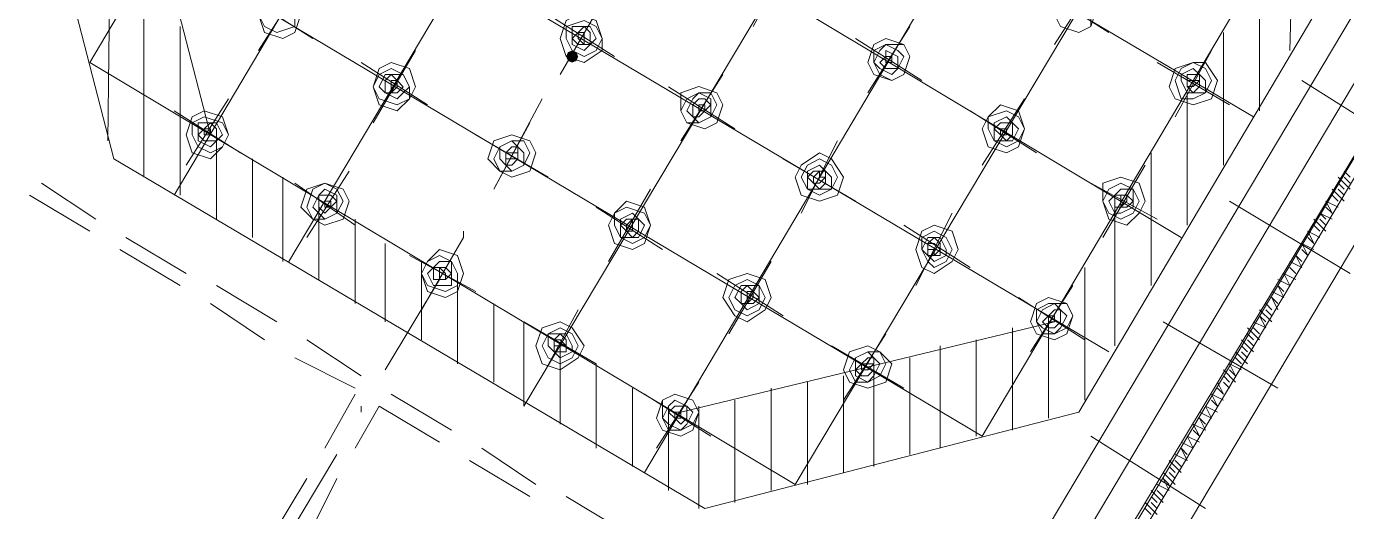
# Model space of a CAD drawing. Header units: millimetres. Extents: x 6 to 291, y 4 to 206.
# Drawn here: x 47.86 to 57.13, y 136.33 to 139.74 of the extents above; entities that cross this region are included whole.
import ezdxf

# ---------------------------------------------------------------- set-up
doc = ezdxf.new("R2010")
doc.units = ezdxf.units.MM
doc.layers.add('C00-00-00', color=7, linetype='Continuous')

msp = doc.modelspace()

# ---------------------------------------------------------------- hatches: boundary and pattern name
at = {"layer": 'C00-00-00'}
h = msp.add_hatch(color=256, dxfattribs=at)
h.dxf.hatch_style = 2
h.paths.add_polyline_path([(51.689, 139.573004), (51.659102, 139.560569), (51.646667, 139.530671), (51.659102, 139.500773), (51.689, 139.488337), (51.718898, 139.500773), (51.731334, 139.530671), (51.718898, 139.560569)])

# ---------------------------------------------------------------- linework, layer by layer
at = {"layer": 'C00-00-00', "lineweight": 15}
for points in [[(54.271332, 149.56367), (48.302333, 139.488336)], [(55.372, 149.479002), (48.895001, 138.557006)], [(56.176335, 148.971002), (49.699332, 138.091337)], [(57.869667, 147.997337), (51.350334, 137.075338)], [(58.673999, 147.531668), (52.197, 136.609669)], [(59.266667, 146.600338), (53.255333, 136.525)], [(59.562999, 145.288003), (54.567668, 136.863666)], [(56.472667, 139.107336), (49.022, 143.510002)], [(55.964668, 138.260666), (48.556334, 142.705671)], [(55.456668, 137.456338), (48.048335, 141.859001)], [(54.567668, 136.863666), (47.963666, 140.800668)], [(53.255333, 136.525), (48.302333, 139.488336)]]:
    msp.add_lwpolyline(points, dxfattribs=at)
at = {"layer": 'C00-00-00', "lineweight": 5}
for points in [[(60.748335, 145.838336), (54.652333, 135.593669)], [(61.468002, 145.415001), (55.372, 135.170334)], [(59.732332, 144.61067), (55.245001, 137.033004)], [(48.429331, 138.937999), (48.471666, 142.536338)], [(49.148999, 138.980333), (48.471666, 141.605003)], [(48.471666, 138.811004), (47.794333, 141.435666)], [(56.726665, 139.573005), (56.768999, 141.139334)], [(48.683333, 138.684001), (48.683333, 140.715999)], [(57.869667, 140.504336), (50.969333, 128.905003)], [(58.081334, 140.335006), (51.181001, 128.778)], [(58.081334, 140.335006), (55.075668, 135.339672), (55.160332, 135.297337)], [(55.160332, 135.297337), (58.165999, 140.335006)], [(53.212999, 140.208004), (52.959001, 139.742334)], [(49.784001, 140.038666), (49.487665, 139.573005)], [(55.372, 140.081001), (55.075668, 139.615339)], [(56.515002, 139.14967), (56.515002, 140.081001)], [(49.868666, 139.657666), (49.403, 139.954006)], [(55.456668, 139.7), (54.990999, 139.996332)], [(51.900668, 139.911672), (51.604331, 139.403668)], [(51.985332, 139.530671), (51.519667, 139.827003)], [(48.937335, 138.557006), (48.937335, 139.742334)], [(54.059669, 139.742334), (53.763333, 139.276673)], [(56.261, 138.768669), (56.261, 139.7)], [(50.588333, 139.573005), (50.292001, 139.065001)], [(54.144333, 139.361333), (53.678668, 139.657666)], [(56.176335, 139.573005), (55.922334, 139.107336)], [(50.673001, 139.192004), (50.207332, 139.488336)], [(56.303334, 139.192004), (55.795335, 139.488336)], [(52.747334, 139.403668), (52.451001, 138.937999)], [(52.831998, 139.022667), (52.366333, 139.318999)], [(56.811334, 139.361333), (57.615665, 138.853338)], [(49.276001, 139.234339), (48.979665, 138.768669)], [(51.138666, 138.599332), (51.477333, 139.234339)], [(54.864, 139.234339), (54.567668, 138.768669)], [(56.006998, 138.345334), (56.006998, 139.276673)], [(49.360666, 138.853338), (48.895001, 139.14967)], [(54.948665, 138.853338), (54.482999, 139.14967)], [(51.392668, 139.065001), (51.138666, 138.599332)], [(49.191333, 138.387669), (49.191333, 138.980333)], [(51.519667, 138.684001), (51.011667, 138.980333)], [(53.551665, 138.937999), (53.297667, 138.430003)], [(55.753, 137.922), (55.753, 138.853338)], [(52.620335, 136.355671), (48.471666, 138.811004)], [(49.445335, 138.260666), (49.445335, 138.811004)], [(53.678668, 138.514672), (53.170669, 138.811004)], [(55.710666, 138.768669), (55.414334, 138.260666)], [(48.344667, 138.387669), (47.963666, 138.641666)], [(49.656998, 138.091337), (49.656998, 138.684001)], [(50.165002, 138.345334), (49.741667, 138.641666)], [(50.122667, 138.726335), (49.826335, 138.260666)], [(55.795335, 138.387669), (55.329665, 138.641666)], [(57.15, 138.599332), (57.065331, 138.684001)], [(57.107666, 138.599332), (57.065331, 138.641666)], [(57.15, 138.684001), (57.107666, 138.726335)], [(57.15, 138.641666), (57.107666, 138.684001)], [(48.302333, 138.303), (47.879002, 138.557006)], [(52.239334, 138.599332), (51.943002, 138.091337)], [(57.107666, 138.514672), (57.023001, 138.599332)], [(57.065331, 138.514672), (57.023001, 138.557006)], [(57.107666, 138.557006), (57.065331, 138.599332)], [(49.911, 137.964334), (49.911, 138.514672)], [(52.323999, 138.176005), (51.858333, 138.472337)], [(55.498999, 137.498673), (55.498999, 138.472337)], [(56.303334, 138.514672), (57.15, 138.006668)], [(57.065331, 138.472337), (56.980667, 138.514672)], [(57.023001, 138.430003), (56.980667, 138.514672)], [(57.023001, 138.430003), (56.980667, 138.472337)], [(50.165002, 137.795005), (50.165002, 138.387669)], [(54.356001, 138.430003), (54.101999, 137.922)], [(56.980667, 138.303), (56.895998, 138.387669)], [(57.023001, 138.387669), (56.938333, 138.430003)], [(56.980667, 138.387669), (56.938333, 138.430003)], [(56.980667, 138.345334), (56.938333, 138.387669)], [(50.926999, 138.260666), (50.926999, 138.303)], [(54.482999, 138.049002), (54.017334, 138.345334)], [(56.938333, 138.260666), (56.853668, 138.303)], [(56.895998, 138.21834), (56.853668, 138.303)], [(56.938333, 138.303), (56.895998, 138.345334)], [(48.979665, 138.006668), (48.556334, 138.260666)], [(50.376665, 137.668002), (50.376665, 138.21834)], [(50.926999, 138.260666), (50.630667, 137.75267)], [(56.895998, 138.176005), (56.811334, 138.21834)], [(56.853668, 138.133671), (56.811334, 138.21834)], [(56.895998, 138.21834), (56.853668, 138.260666)], [(48.937335, 137.922), (48.514, 138.176005)], [(51.011667, 137.879665), (50.545998, 138.133671)], [(50.630667, 137.540999), (50.630667, 138.091337)], [(53.086, 138.091337), (52.789668, 137.583333)], [(56.811334, 138.049002), (56.726665, 138.091337)], [(56.811334, 138.091337), (56.768999, 138.133671)], [(56.811334, 138.049002), (56.768999, 138.133671)], [(56.853668, 138.133671), (56.811334, 138.176005)], [(53.170669, 137.710336), (52.704999, 138.006668)], [(55.287335, 137.117672), (55.287335, 138.049002)], [(56.768999, 137.964334), (56.684335, 138.006668)], [(56.726665, 137.922), (56.684335, 138.006668)], [(56.768999, 138.006668), (56.726665, 138.049002)], [(56.768999, 138.006668), (56.726665, 138.049002)], [(49.614668, 137.668002), (49.191333, 137.922)], [(50.376665, 137.329336), (50.757666, 137.964334)], [(50.884669, 137.37167), (50.884669, 137.922)], [(55.202666, 137.922), (54.906334, 137.456338)], [(56.726665, 137.922), (56.642001, 137.964334)], [(56.684335, 137.879665), (56.642001, 137.922)], [(56.684335, 137.837339), (56.642001, 137.922)], [(55.287335, 137.540999), (54.821666, 137.837339)], [(56.684335, 137.837339), (56.599666, 137.879665)], [(56.642001, 137.795005), (56.599666, 137.837339)], [(56.642001, 137.75267), (56.599666, 137.837339)], [(49.529999, 137.540999), (49.148999, 137.795005)], [(51.138666, 137.244667), (51.138666, 137.795005)], [(51.731334, 137.75267), (51.477333, 137.287001)], [(56.599666, 137.668002), (56.515002, 137.75267)], [(56.599666, 137.75267), (56.557332, 137.795005)], [(56.599666, 137.710336), (56.557332, 137.75267)], [(51.858333, 137.37167), (51.350334, 137.668002)], [(51.350334, 137.075338), (51.350334, 137.668002)], [(55.075668, 137.668002), (52.451001, 137.033004)], [(54.779331, 136.906001), (54.779331, 137.625668)], [(55.033333, 136.990669), (55.033333, 137.668002)], [(55.837665, 137.668002), (56.642001, 137.202333)], [(56.515002, 137.540999), (56.430333, 137.625668)], [(56.557332, 137.625668), (56.472667, 137.668002)], [(56.515002, 137.583333), (56.472667, 137.625668)], [(56.557332, 137.668002), (56.515002, 137.710336)], [(56.557332, 137.625668), (56.515002, 137.710336)], [(50.207332, 137.287001), (49.826335, 137.540999)], [(53.890331, 137.583333), (53.593999, 137.117672)], [(54.525334, 136.863666), (54.525334, 137.540999)], [(56.472667, 137.456338), (56.387999, 137.540999)], [(56.472667, 137.540999), (56.430333, 137.583333)], [(56.472667, 137.498673), (56.430333, 137.540999)], [(51.604331, 136.948335), (51.604331, 137.498673)], [(54.017334, 137.202333), (53.509335, 137.498673)], [(54.271332, 136.779006), (54.271332, 137.498673)], [(56.430333, 137.37167), (56.345669, 137.456338)], [(56.430333, 137.456338), (56.387999, 137.498673)], [(56.430333, 137.414004), (56.387999, 137.456338)], [(50.165002, 137.202333), (49.741667, 137.414004)], [(51.858333, 136.779006), (51.858333, 137.37167)], [(53.805667, 136.652003), (53.805667, 137.37167)], [(54.059669, 136.736672), (54.059669, 137.414004)], [(56.387999, 137.329336), (56.303334, 137.37167)], [(56.345669, 137.287001), (56.303334, 137.37167)], [(56.387999, 137.37167), (56.345669, 137.414004)], [(53.593999, 136.609669), (53.593999, 137.287001)], [(56.345669, 137.244667), (56.261, 137.329336)], [(56.303334, 137.244667), (56.261, 137.287001)], [(56.345669, 137.287001), (56.303334, 137.329336)], [(50.165002, 137.160006), (49.953334, 136.779006)], [(50.842334, 136.906001), (50.418999, 137.160006)], [(52.112335, 136.652003), (52.112335, 137.202333)], [(52.662665, 136.863666), (52.197, 137.160006)], [(52.578, 137.244667), (52.281668, 136.779006)], [(53.086, 136.482666), (53.086, 137.202333)], [(53.340002, 136.525), (53.340002, 137.244667)], [(56.261, 137.117672), (56.176335, 137.160006)], [(56.218666, 137.075338), (56.176335, 137.160006)], [(56.261, 137.160006), (56.218666, 137.244667)], [(56.261, 137.160006), (56.218666, 137.202333)], [(56.303334, 137.202333), (56.261, 137.244667)], [(50.334335, 137.075338), (50.165002, 136.779006)], [(50.207332, 137.033004), (50.207332, 137.075338)], [(50.757666, 136.821332), (50.334335, 137.075338)], [(52.366333, 136.482666), (52.366333, 137.075338)], [(52.578, 136.355671), (52.578, 137.075338)], [(52.831998, 136.398005), (52.831998, 137.117672)], [(56.218666, 137.033004), (56.134001, 137.075338)], [(56.176335, 136.990669), (56.134001, 137.075338)], [(56.218666, 137.075338), (56.176335, 137.117672)], [(52.620335, 136.355671), (55.245001, 137.033004)], [(56.176335, 136.990669), (56.091667, 137.033004)], [(56.134001, 136.948335), (56.091667, 136.990669)], [(56.134001, 136.906001), (56.091667, 136.990669)], [(56.134001, 136.906001), (56.049332, 136.948335)], [(56.091667, 136.863666), (56.049332, 136.948335)], [(56.091667, 136.863666), (56.049332, 136.906001)], [(55.329665, 136.863666), (56.134001, 136.355671)], [(56.049332, 136.779006), (55.964668, 136.821332)], [(56.091667, 136.821332), (56.006998, 136.863666)], [(56.049332, 136.779006), (56.006998, 136.863666)], [(49.656998, 136.101673), (50.037999, 136.736672)], [(51.434998, 136.525), (51.054002, 136.779006)], [(56.006998, 136.694337), (55.922334, 136.736672)], [(56.006998, 136.736672), (55.964668, 136.779006)], [(56.006998, 136.694337), (55.964668, 136.779006)], [(51.392668, 136.440339), (50.969333, 136.694337)], [(55.922334, 136.525), (55.837665, 136.609669)], [(55.964668, 136.609669), (55.879999, 136.694337)], [(55.922334, 136.609669), (55.879999, 136.652003)], [(55.922334, 136.567334), (55.879999, 136.609669)], [(55.964668, 136.652003), (55.922334, 136.694337)], [(49.826335, 136.567334), (49.572334, 136.143999)], [(50.037999, 136.567334), (49.826335, 136.143999)], [(55.879999, 136.482666), (55.795335, 136.525)], [(55.879999, 136.525), (55.837665, 136.567334)], [(55.879999, 136.482666), (55.837665, 136.567334)], [(52.070001, 136.186333), (51.646666, 136.440339)], [(55.837665, 136.398005), (55.753, 136.482666)], [(55.795335, 136.398005), (55.753, 136.440339)], [(55.837665, 136.440339), (55.795335, 136.482666)], [(55.795335, 136.313336), (55.710666, 136.398005)], [(55.753, 136.313336), (55.710666, 136.355671)], [(55.795335, 136.355671), (55.753, 136.398005)]]:
    msp.add_lwpolyline(points, dxfattribs=at)
for points in [[(49.487665, 139.827003), (49.529998, 139.700003), (49.656998, 139.657669), (49.741665, 139.700003), (49.783998, 139.827003), (49.741665, 139.954003), (49.614665, 139.996336), (49.529998, 139.911669)], [(49.487665, 139.827003), (49.529998, 139.742336), (49.614665, 139.700003), (49.741665, 139.742336), (49.741665, 139.827003), (49.699331, 139.911669), (49.614665, 139.954003), (49.529998, 139.911669)], [(55.075668, 139.827003), (55.118001, 139.742336), (55.245001, 139.700003), (55.329668, 139.742336), (55.372001, 139.869336), (55.329668, 139.954003), (55.202668, 139.996336), (55.118001, 139.954003)], [(55.075668, 139.827003), (55.118001, 139.742336), (55.245001, 139.700003), (55.329668, 139.742336), (55.329668, 139.869336), (55.287334, 139.954003), (55.202668, 139.954003), (55.118001, 139.911669)], [(51.604331, 139.657666), (51.646665, 139.530666), (51.773665, 139.488332), (51.900665, 139.572999), (51.900665, 139.657666), (51.858331, 139.784666), (51.731331, 139.826999), (51.646665, 139.784666)], [(51.646666, 139.657666), (51.688999, 139.572999), (51.773666, 139.530666), (51.858333, 139.572999), (51.900666, 139.657666), (51.858333, 139.742332), (51.773666, 139.784666), (51.646666, 139.742332)], [(51.689, 139.657666), (51.689, 139.615332), (51.773667, 139.572999), (51.816, 139.615332), (51.858334, 139.657666), (51.816, 139.742332), (51.773667, 139.742332), (51.689, 139.742332)], [(51.689, 139.657666), (51.731334, 139.615332), (51.773667, 139.615332), (51.816, 139.615332), (51.816, 139.657666), (51.816, 139.699999), (51.773667, 139.742332), (51.731334, 139.699999)], [(51.731334, 139.657666), (51.773668, 139.615332), (51.773668, 139.657666), (51.773668, 139.699999), (51.731334, 139.699999)], [(53.763333, 139.488336), (53.805666, 139.40367), (53.932666, 139.361336), (54.017333, 139.40367), (54.059666, 139.53067), (54.017333, 139.615336), (53.890333, 139.65767), (53.805666, 139.615336)], [(53.805667, 139.488336), (53.848, 139.446003), (53.932667, 139.40367), (53.975, 139.446003), (54.017334, 139.53067), (53.975, 139.573003), (53.890334, 139.615336), (53.848, 139.573003)], [(53.805667, 139.488336), (53.848, 139.40367), (53.932667, 139.361336), (54.017334, 139.40367), (54.059667, 139.53067), (54.017334, 139.615336), (53.890334, 139.615336), (53.805667, 139.573003)], [(53.848001, 139.488336), (53.890334, 139.446003), (53.975001, 139.446003), (53.975001, 139.488336), (53.975001, 139.53067), (53.890334, 139.573003), (53.890334, 139.53067)], [(50.292001, 139.318999), (50.334334, 139.191999), (50.461334, 139.149666), (50.546001, 139.234333), (50.588334, 139.318999), (50.546001, 139.445999), (50.419001, 139.488333), (50.334334, 139.445999)], [(53.890331, 139.488336), (53.932665, 139.488336), (53.932665, 139.53067), (53.890331, 139.53067)], [(55.879999, 139.318999), (55.922333, 139.234333), (56.049333, 139.191999), (56.176333, 139.234333), (56.218666, 139.361333), (56.133999, 139.488333), (56.049333, 139.488333), (55.922333, 139.445999)], [(55.922334, 139.361333), (55.964667, 139.234333), (56.049334, 139.234333), (56.134, 139.276667), (56.176334, 139.361333), (56.134, 139.446), (56.049334, 139.488333), (55.964667, 139.446)], [(50.292001, 139.318999), (50.334334, 139.234333), (50.461334, 139.191999), (50.546001, 139.234333), (50.546001, 139.318999), (50.503667, 139.403666), (50.419001, 139.445999), (50.334334, 139.403666)], [(50.334335, 139.318999), (50.376668, 139.276666), (50.461335, 139.234333), (50.503668, 139.276666), (50.546001, 139.318999), (50.503668, 139.403666), (50.419001, 139.403666), (50.376668, 139.403666)], [(50.376665, 139.318999), (50.376665, 139.276666), (50.461332, 139.276666), (50.503665, 139.318999), (50.461332, 139.361333), (50.418998, 139.403666), (50.376665, 139.361333)], [(55.964668, 139.361333), (56.007001, 139.276667), (56.049334, 139.276667), (56.134001, 139.276667), (56.134001, 139.361333), (56.091668, 139.403667), (56.049334, 139.446), (55.964668, 139.403667)], [(56.006998, 139.361333), (56.006998, 139.319), (56.049331, 139.276667), (56.091665, 139.319), (56.091665, 139.361333), (56.091665, 139.403667), (56.049331, 139.403667), (56.006998, 139.403667)], [(50.418999, 139.318999), (50.418999, 139.276666), (50.461333, 139.318999), (50.461333, 139.361333), (50.418999, 139.361333)], [(52.451001, 139.14967), (52.493335, 139.065004), (52.620335, 139.02267), (52.705001, 139.065004), (52.747335, 139.192004), (52.705001, 139.27667), (52.578001, 139.319004), (52.451001, 139.27667)], [(56.006998, 139.361333), (56.006998, 139.319), (56.049331, 139.319), (56.091665, 139.361333), (56.049331, 139.361333)], [(52.451001, 139.14967), (52.493335, 139.065004), (52.578001, 139.065004), (52.662668, 139.107337), (52.705001, 139.192004), (52.662668, 139.27667), (52.578001, 139.27667), (52.493335, 139.234337)], [(52.493332, 139.14967), (52.535665, 139.107337), (52.577998, 139.065004), (52.662665, 139.107337), (52.662665, 139.192004), (52.662665, 139.234337), (52.577998, 139.27667), (52.535665, 139.234337)], [(52.535666, 139.14967), (52.535666, 139.107337), (52.577999, 139.107337), (52.620333, 139.14967), (52.662666, 139.192004), (52.620333, 139.234337), (52.577999, 139.234337), (52.535666, 139.192004)], [(48.979665, 138.980333), (49.021999, 138.853333), (49.148999, 138.811), (49.233665, 138.895666), (49.275999, 138.980333), (49.233665, 139.107333), (49.106665, 139.149666), (49.021999, 139.107333)], [(49.022, 138.980333), (49.064333, 138.895666), (49.149, 138.853333), (49.233666, 138.895666), (49.276, 138.980333), (49.233666, 139.065), (49.106666, 139.107333), (49.022, 139.065)], [(52.578, 139.14967), (52.620334, 139.14967), (52.620334, 139.192004), (52.578, 139.192004)], [(54.567668, 139.022667), (54.610001, 138.895667), (54.737001, 138.853334), (54.821668, 138.895667), (54.864001, 139.022667), (54.821668, 139.149667), (54.694668, 139.192001), (54.610001, 139.107334)], [(54.609998, 139.022667), (54.652332, 138.938001), (54.736998, 138.895667), (54.821665, 138.938001), (54.863998, 139.022667), (54.821665, 139.107334), (54.736998, 139.149667), (54.609998, 139.107334)], [(54.652333, 139.022667), (54.652333, 138.938001), (54.736999, 138.938001), (54.779333, 138.938001), (54.821666, 139.022667), (54.779333, 139.065001), (54.736999, 139.107334), (54.652333, 139.065001)], [(49.064334, 138.980333), (49.064334, 138.938), (49.149001, 138.895666), (49.191334, 138.938), (49.233667, 138.980333), (49.191334, 139.065), (49.149001, 139.065), (49.064334, 139.065)], [(49.064334, 138.980333), (49.106667, 138.938), (49.149001, 138.938), (49.191334, 138.938), (49.191334, 138.980333), (49.191334, 139.022666), (49.149001, 139.065), (49.106667, 139.022666)], [(49.106668, 138.980333), (49.149002, 138.980333), (49.149002, 139.022666), (49.106668, 139.022666)], [(54.652333, 139.022667), (54.694666, 138.980334), (54.736999, 138.938001), (54.779333, 138.980334), (54.779333, 139.022667), (54.779333, 139.065001), (54.736999, 139.065001), (54.694666, 139.065001)], [(54.694667, 139.022667), (54.694667, 138.980334), (54.737, 138.980334), (54.737, 139.022667)], [(51.096332, 138.811004), (51.180999, 138.726337), (51.265665, 138.684004), (51.392665, 138.726337), (51.434999, 138.853337), (51.392665, 138.938004), (51.265665, 138.980337), (51.138665, 138.938004)], [(51.138666, 138.811004), (51.181, 138.726337), (51.265666, 138.726337), (51.350333, 138.76867), (51.392666, 138.853337), (51.350333, 138.938004), (51.265666, 138.938004), (51.181, 138.89567)], [(51.181001, 138.811004), (51.223334, 138.76867), (51.265667, 138.726337), (51.350334, 138.76867), (51.350334, 138.853337), (51.308001, 138.89567), (51.265667, 138.938004), (51.181001, 138.89567)], [(51.223335, 138.811004), (51.223335, 138.76867), (51.265668, 138.76867), (51.308002, 138.811004), (51.308002, 138.853337), (51.308002, 138.89567), (51.265668, 138.89567), (51.223335, 138.853337)], [(51.223335, 138.811004), (51.265668, 138.811004), (51.308002, 138.811004), (51.308002, 138.853337), (51.265668, 138.853337), (51.223335, 138.853337)], [(53.255333, 138.684001), (53.297666, 138.557001), (53.424666, 138.514668), (53.551666, 138.557001), (53.594, 138.684001), (53.509333, 138.811001), (53.424666, 138.853334), (53.297666, 138.768668)], [(53.297667, 138.684001), (53.340001, 138.599334), (53.424667, 138.557001), (53.509334, 138.599334), (53.551667, 138.684001), (53.509334, 138.768668), (53.424667, 138.811001), (53.340001, 138.768668)], [(53.340002, 138.684001), (53.340002, 138.599334), (53.424668, 138.599334), (53.509335, 138.599334), (53.509335, 138.684001), (53.467002, 138.726334), (53.424668, 138.768668), (53.340002, 138.726334)], [(49.784001, 138.472337), (49.868668, 138.387671), (49.953334, 138.345337), (50.080334, 138.387671), (50.122668, 138.514671), (50.080334, 138.599337), (49.953334, 138.641671), (49.826334, 138.599337)], [(49.826335, 138.472337), (49.868669, 138.387671), (49.953335, 138.387671), (50.038002, 138.430004), (50.080335, 138.514671), (50.038002, 138.599337), (49.953335, 138.641671), (49.868669, 138.599337)], [(53.340002, 138.684001), (53.382335, 138.641668), (53.424668, 138.599334), (53.467002, 138.641668), (53.467002, 138.684001), (53.467002, 138.726334), (53.424668, 138.726334), (53.382335, 138.726334)], [(53.382332, 138.684001), (53.382332, 138.641668), (53.424665, 138.641668), (53.466999, 138.684001), (53.424665, 138.684001), (53.424665, 138.726334)], [(55.414334, 138.514672), (55.456667, 138.387672), (55.583667, 138.345338), (55.668334, 138.430005), (55.710667, 138.514672), (55.668334, 138.641672), (55.541334, 138.684005), (55.414334, 138.641672)], [(55.414334, 138.514672), (55.456667, 138.430005), (55.541334, 138.387672), (55.626001, 138.430005), (55.668334, 138.514672), (55.626001, 138.599338), (55.541334, 138.641672), (55.456667, 138.599338)], [(49.868666, 138.472337), (49.910999, 138.430004), (49.953332, 138.387671), (50.037999, 138.430004), (50.037999, 138.514671), (50.037999, 138.557004), (49.953332, 138.599337), (49.910999, 138.557004)], [(49.911, 138.472337), (49.953333, 138.430004), (49.995666, 138.472337), (50.038, 138.514671), (49.995666, 138.557004), (49.911, 138.557004)], [(55.456668, 138.514672), (55.499002, 138.430005), (55.541335, 138.430005), (55.626002, 138.472338), (55.626002, 138.514672), (55.626002, 138.599338), (55.541335, 138.599338), (55.499002, 138.557005)], [(55.498999, 138.514672), (55.498999, 138.472338), (55.541332, 138.472338), (55.583665, 138.472338), (55.625999, 138.514672), (55.583665, 138.557005), (55.498999, 138.557005)], [(55.541333, 138.514672), (55.541333, 138.472338), (55.583666, 138.514672), (55.583666, 138.557005), (55.541333, 138.557005)], [(49.953334, 138.514672), (49.953334, 138.472338), (49.995667, 138.472338), (49.995667, 138.514672)], [(51.943002, 138.345334), (51.985335, 138.218334), (52.112335, 138.176001), (52.197002, 138.218334), (52.239335, 138.345334), (52.197002, 138.472334), (52.070002, 138.514668), (51.985335, 138.430001)], [(51.985332, 138.345334), (52.027666, 138.260668), (52.112332, 138.218334), (52.196999, 138.260668), (52.239332, 138.345334), (52.196999, 138.430001), (52.069999, 138.472334), (51.985332, 138.430001)], [(52.027666, 138.345334), (52.027666, 138.260668), (52.112333, 138.260668), (52.154666, 138.260668), (52.197, 138.345334), (52.154666, 138.387668), (52.112333, 138.430001), (52.027666, 138.387668)], [(52.027666, 138.345334), (52.07, 138.303001), (52.112333, 138.260668), (52.154666, 138.303001), (52.154666, 138.345334), (52.154666, 138.387668), (52.112333, 138.387668), (52.07, 138.387668)], [(52.070001, 138.345334), (52.070001, 138.303001), (52.112334, 138.303001), (52.112334, 138.345334), (52.112334, 138.387668)], [(54.101999, 138.176005), (54.144332, 138.049005), (54.228999, 138.006672), (54.355999, 138.091339), (54.398332, 138.176005), (54.355999, 138.303005), (54.228999, 138.345339), (54.144332, 138.303005)], [(54.144333, 138.176005), (54.186666, 138.091339), (54.229, 138.049005), (54.313666, 138.091339), (54.356, 138.176005), (54.313666, 138.260672), (54.229, 138.303005), (54.144333, 138.260672)], [(54.144333, 138.176005), (54.186666, 138.133672), (54.229, 138.091339), (54.313666, 138.133672), (54.313666, 138.176005), (54.271333, 138.260672), (54.229, 138.260672), (54.186666, 138.260672)], [(54.186667, 138.176005), (54.186667, 138.133672), (54.229001, 138.133672), (54.271334, 138.133672), (54.271334, 138.176005), (54.271334, 138.218339), (54.229001, 138.260672), (54.186667, 138.218339)], [(54.186667, 138.176005), (54.229001, 138.176005), (54.229001, 138.133672), (54.271334, 138.176005), (54.229001, 138.218339), (54.186667, 138.218339)], [(50.630667, 138.006668), (50.673, 137.879668), (50.8, 137.837335), (50.884667, 137.879668), (50.927, 138.006668), (50.884667, 138.133668), (50.757667, 138.176001), (50.673, 138.091335)], [(50.630667, 138.006668), (50.673, 137.922001), (50.8, 137.879668), (50.884667, 137.922001), (50.884667, 138.006668), (50.842334, 138.091335), (50.757667, 138.133668), (50.673, 138.091335)], [(50.673001, 138.006668), (50.715334, 137.922001), (50.757668, 137.922001), (50.842334, 137.922001), (50.842334, 138.006668), (50.842334, 138.091335), (50.757668, 138.091335), (50.715334, 138.049001)], [(50.715331, 138.006668), (50.715331, 137.964335), (50.799998, 137.964335), (50.842331, 138.006668), (50.799998, 138.049001), (50.757665, 138.049001), (50.715331, 138.049001)], [(50.757666, 138.006668), (50.757666, 137.964335), (50.799999, 137.964335), (50.799999, 138.006668), (50.757666, 138.049001)], [(52.747334, 137.837339), (52.832, 137.710339), (52.916667, 137.668006), (53.043667, 137.752672), (53.086, 137.837339), (53.043667, 137.964339), (52.916667, 138.006672), (52.789667, 137.964339)], [(52.789668, 137.837339), (52.832001, 137.752672), (52.916668, 137.710339), (53.001334, 137.752672), (53.043668, 137.837339), (53.001334, 137.922006), (52.916668, 137.964339), (52.832001, 137.922006)], [(52.831998, 137.837339), (52.874331, 137.795006), (52.916665, 137.752672), (53.001331, 137.795006), (53.001331, 137.837339), (53.001331, 137.922006), (52.916665, 137.922006), (52.874331, 137.922006)], [(52.874332, 137.837339), (52.874332, 137.795006), (52.916666, 137.795006), (52.958999, 137.795006), (53.001332, 137.837339), (52.958999, 137.879672), (52.916666, 137.922006), (52.874332, 137.879672)], [(52.916667, 137.837339), (52.916667, 137.795006), (52.959, 137.837339), (52.959, 137.879672), (52.916667, 137.879672)], [(54.906334, 137.668002), (54.948668, 137.583335), (55.075668, 137.541002), (55.160334, 137.583335), (55.202668, 137.710335), (55.160334, 137.795002), (55.033334, 137.837335), (54.948668, 137.795002)], [(54.948665, 137.668002), (54.990998, 137.625669), (55.075665, 137.583335), (55.117998, 137.625669), (55.160331, 137.710335), (55.117998, 137.752669), (55.075665, 137.795002), (54.990998, 137.752669)], [(54.948665, 137.668002), (54.990998, 137.583335), (55.075665, 137.583335), (55.160331, 137.625669), (55.202665, 137.710335), (55.160331, 137.795002), (55.033331, 137.795002), (54.948665, 137.752669)], [(54.990999, 137.668002), (55.033332, 137.625669), (55.075666, 137.625669), (55.117999, 137.668002), (55.117999, 137.710335), (55.117999, 137.752669), (55.075666, 137.752669), (55.033332, 137.710335)], [(51.434998, 137.498673), (51.477332, 137.371673), (51.604332, 137.329339), (51.731332, 137.414006), (51.773665, 137.498673), (51.688998, 137.625673), (51.604332, 137.668006), (51.477332, 137.625673)], [(51.477333, 137.498673), (51.519666, 137.414006), (51.604333, 137.371673), (51.688999, 137.414006), (51.731333, 137.498673), (51.688999, 137.583339), (51.604333, 137.625673), (51.519666, 137.583339)], [(55.033333, 137.668002), (55.075667, 137.668002), (55.075667, 137.710335), (55.033333, 137.710335)], [(51.519667, 137.498673), (51.562, 137.456339), (51.604334, 137.414006), (51.689, 137.456339), (51.689, 137.498673), (51.646667, 137.583339), (51.604334, 137.583339), (51.519667, 137.583339)], [(51.562001, 137.498673), (51.562001, 137.456339), (51.604335, 137.456339), (51.646668, 137.456339), (51.646668, 137.498673), (51.646668, 137.541006), (51.604335, 137.583339), (51.562001, 137.541006)], [(51.562001, 137.498673), (51.604331, 137.498673), (51.646666, 137.498673), (51.604331, 137.540999), (51.562001, 137.540999)], [(53.593999, 137.329336), (53.636333, 137.244669), (53.763333, 137.202336), (53.890333, 137.244669), (53.932666, 137.371669), (53.847999, 137.456336), (53.763333, 137.498669), (53.636333, 137.456336)], [(53.636334, 137.329336), (53.678667, 137.244669), (53.763334, 137.244669), (53.848, 137.287002), (53.890334, 137.371669), (53.848, 137.456336), (53.763334, 137.456336), (53.678667, 137.414002)], [(53.678668, 137.329336), (53.678668, 137.287002), (53.763335, 137.244669), (53.805668, 137.287002), (53.848001, 137.371669), (53.805668, 137.414002), (53.763335, 137.456336), (53.678668, 137.414002)], [(53.678668, 137.329336), (53.721001, 137.287002), (53.763335, 137.287002), (53.805668, 137.329336), (53.805668, 137.371669), (53.805668, 137.414002), (53.763335, 137.414002), (53.721001, 137.371669)], [(53.720998, 137.329336), (53.763331, 137.329336), (53.805665, 137.371669), (53.763331, 137.371669), (53.720998, 137.371669)], [(52.281668, 136.990669), (52.324002, 136.906002), (52.451002, 136.863669), (52.535668, 136.906002), (52.578002, 137.033002), (52.535668, 137.117669), (52.408668, 137.160002), (52.324002, 137.117669)], [(52.323999, 136.990669), (52.366332, 136.906002), (52.450999, 136.906002), (52.535665, 136.948336), (52.577999, 137.033002), (52.535665, 137.117669), (52.408665, 137.160002), (52.323999, 137.117669)], [(52.323999, 136.990669), (52.366332, 136.948336), (52.450999, 136.906002), (52.493332, 136.948336), (52.535665, 137.033002), (52.493332, 137.075336), (52.408665, 137.117669), (52.366332, 137.075336)], [(52.366333, 137.033004), (52.408666, 136.99067), (52.450999, 136.948337), (52.493333, 136.99067), (52.493333, 137.075337), (52.408666, 137.075337)], [(52.408667, 137.033004), (52.408667, 136.99067), (52.451001, 136.99067), (52.451001, 137.033004)]]:
    msp.add_lwpolyline(points, close=True, dxfattribs=at)

doc.saveas('drawing.dxf')
